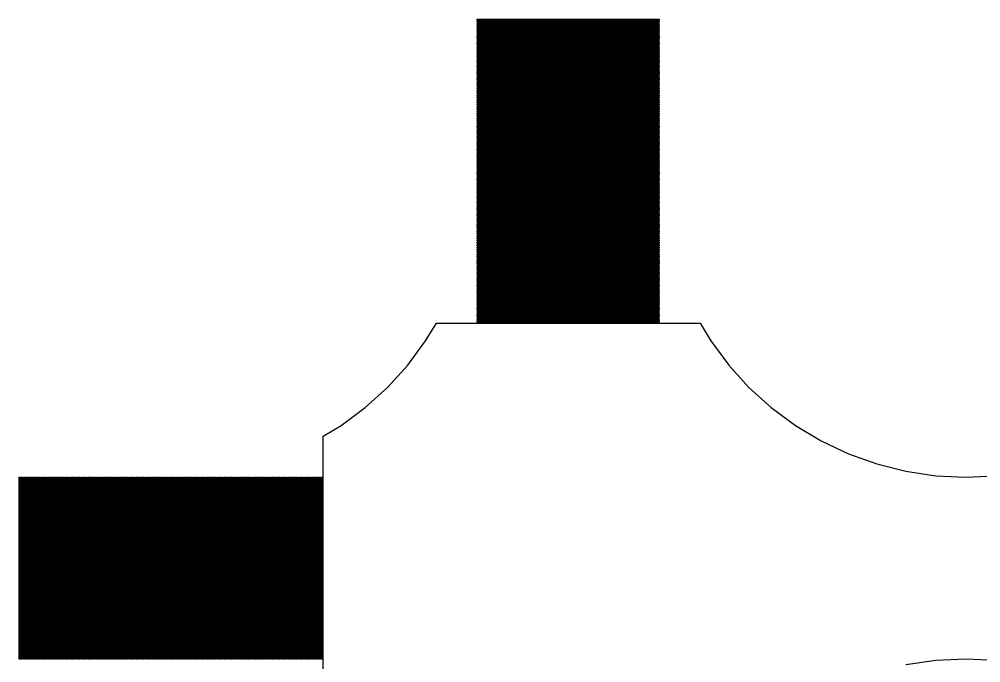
# Model space of a CAD drawing. Extents: x -5 to 92, y -13 to 39.
# Drawn here: x 32.78 to 43.67, y 11.93 to 19.21 of the extents above; entities that cross this region are included whole.
import ezdxf

# ---------------------------------------------------------------- set-up
doc = ezdxf.new("R2010")
doc.units = 0

msp = doc.modelspace()

# ---------------------------------------------------------------- linework, layer by layer
for p, q in [((37.97, 19.205), (37.97, 19.215)), ((37.97, 19.215), (40.03, 19.215)), ((40.03, 19.205), (37.97, 19.205)), ((37.97, 19.185), (37.97, 19.195)), ((37.97, 19.195), (40.03, 19.195)), ((40.03, 19.185), (37.97, 19.185)), ((37.97, 19.165), (37.97, 19.175)), ((37.97, 19.175), (40.03, 19.175)), ((40.03, 19.165), (37.97, 19.165)), ((40.03, 19.215), (40.03, 19.205)), ((40.03, 19.195), (40.03, 19.185)), ((40.03, 19.175), (40.03, 19.165)), ((37.97, 19.145), (37.97, 19.155)), ((37.97, 19.155), (40.03, 19.155)), ((40.03, 19.145), (37.97, 19.145)), ((37.97, 19.125), (37.97, 19.135)), ((37.97, 19.135), (40.03, 19.135)), ((40.03, 19.125), (37.97, 19.125)), ((37.97, 19.105), (37.97, 19.115)), ((37.97, 19.115), (40.03, 19.115)), ((40.03, 19.105), (37.97, 19.105)), ((37.97, 19.085), (37.97, 19.095)), ((37.97, 19.095), (40.03, 19.095)), ((40.03, 19.085), (37.97, 19.085)), ((37.97, 19.065), (37.97, 19.075)), ((37.97, 19.075), (40.03, 19.075)), ((40.03, 19.065), (37.97, 19.065)), ((37.97, 19.045), (37.97, 19.055)), ((37.97, 19.055), (40.03, 19.055)), ((40.03, 19.155), (40.03, 19.145)), ((40.03, 19.135), (40.03, 19.125)), ((40.03, 19.115), (40.03, 19.105)), ((40.03, 19.095), (40.03, 19.085)), ((40.03, 19.075), (40.03, 19.065)), ((40.03, 19.055), (40.03, 19.045)), ((40.03, 19.045), (37.97, 19.045)), ((37.97, 19.025), (37.97, 19.035)), ((37.97, 19.035), (40.03, 19.035)), ((40.03, 19.025), (37.97, 19.025)), ((37.97, 19.005), (37.97, 19.015)), ((37.97, 19.015), (40.03, 19.015)), ((40.03, 19.005), (37.97, 19.005)), ((37.97, 18.985), (37.97, 18.995)), ((37.97, 18.995), (40.03, 18.995)), ((40.03, 18.985), (37.97, 18.985)), ((37.97, 18.965), (37.97, 18.975)), ((37.97, 18.975), (40.03, 18.975)), ((40.03, 18.965), (37.97, 18.965)), ((37.97, 18.945), (37.97, 18.955)), ((37.97, 18.955), (40.03, 18.955)), ((40.03, 18.945), (37.97, 18.945)), ((40.03, 19.035), (40.03, 19.025)), ((40.03, 19.015), (40.03, 19.005)), ((40.03, 18.995), (40.03, 18.985)), ((40.03, 18.975), (40.03, 18.965)), ((40.03, 18.955), (40.03, 18.945)), ((37.97, 18.925), (37.97, 18.935)), ((37.97, 18.935), (40.03, 18.935)), ((40.03, 18.925), (37.97, 18.925)), ((37.97, 18.905), (37.97, 18.915)), ((37.97, 18.915), (40.03, 18.915)), ((40.03, 18.905), (37.97, 18.905)), ((37.97, 18.885), (37.97, 18.895)), ((37.97, 18.895), (40.03, 18.895)), ((40.03, 18.885), (37.97, 18.885)), ((37.97, 18.865), (37.97, 18.875)), ((37.97, 18.875), (40.03, 18.875)), ((40.03, 18.865), (37.97, 18.865)), ((37.97, 18.845), (37.97, 18.855)), ((37.97, 18.855), (40.03, 18.855)), ((40.03, 18.845), (37.97, 18.845)), ((37.97, 18.825), (37.97, 18.835)), ((37.97, 18.835), (40.03, 18.835)), ((40.03, 18.935), (40.03, 18.925)), ((40.03, 18.915), (40.03, 18.905)), ((40.03, 18.895), (40.03, 18.885)), ((40.03, 18.875), (40.03, 18.865)), ((40.03, 18.855), (40.03, 18.845)), ((40.03, 18.835), (40.03, 18.825)), ((40.03, 18.825), (37.97, 18.825)), ((37.97, 18.805), (37.97, 18.815)), ((37.97, 18.815), (40.03, 18.815)), ((40.03, 18.805), (37.97, 18.805)), ((37.97, 18.785), (37.97, 18.795)), ((37.97, 18.795), (40.03, 18.795)), ((40.03, 18.785), (37.97, 18.785)), ((37.97, 18.765), (37.97, 18.775)), ((37.97, 18.775), (40.03, 18.775)), ((40.03, 18.765), (37.97, 18.765)), ((37.97, 18.745), (37.97, 18.755)), ((37.97, 18.755), (40.03, 18.755)), ((40.03, 18.745), (37.97, 18.745)), ((37.97, 18.725), (37.97, 18.735)), ((37.97, 18.735), (40.03, 18.735)), ((40.03, 18.725), (37.97, 18.725)), ((40.03, 18.815), (40.03, 18.805)), ((40.03, 18.795), (40.03, 18.785)), ((40.03, 18.775), (40.03, 18.765)), ((40.03, 18.755), (40.03, 18.745)), ((40.03, 18.735), (40.03, 18.725)), ((37.97, 18.705), (37.97, 18.715)), ((37.97, 18.715), (40.03, 18.715)), ((40.03, 18.705), (37.97, 18.705)), ((37.97, 18.685), (37.97, 18.695)), ((37.97, 18.695), (40.03, 18.695)), ((40.03, 18.685), (37.97, 18.685)), ((37.97, 18.665), (37.97, 18.675)), ((37.97, 18.675), (40.03, 18.675)), ((40.03, 18.665), (37.97, 18.665)), ((37.97, 18.645), (37.97, 18.655)), ((37.97, 18.655), (40.03, 18.655)), ((40.03, 18.645), (37.97, 18.645)), ((37.97, 18.625), (37.97, 18.635)), ((37.97, 18.635), (40.03, 18.635)), ((40.03, 18.625), (37.97, 18.625)), ((37.97, 18.605), (37.97, 18.615)), ((37.97, 18.615), (40.03, 18.615)), ((40.03, 18.715), (40.03, 18.705)), ((40.03, 18.695), (40.03, 18.685)), ((40.03, 18.675), (40.03, 18.665)), ((40.03, 18.655), (40.03, 18.645)), ((40.03, 18.635), (40.03, 18.625)), ((40.03, 18.615), (40.03, 18.605)), ((40.03, 18.605), (37.97, 18.605)), ((37.97, 18.585), (37.97, 18.595)), ((37.97, 18.595), (40.03, 18.595)), ((40.03, 18.585), (37.97, 18.585)), ((37.97, 18.565), (37.97, 18.575)), ((37.97, 18.575), (40.03, 18.575)), ((40.03, 18.565), (37.97, 18.565)), ((37.97, 18.545), (37.97, 18.555)), ((37.97, 18.555), (40.03, 18.555)), ((40.03, 18.545), (37.97, 18.545)), ((37.97, 18.525), (37.97, 18.535)), ((37.97, 18.535), (40.03, 18.535)), ((40.03, 18.525), (37.97, 18.525)), ((37.97, 18.505), (37.97, 18.515)), ((37.97, 18.515), (40.03, 18.515)), ((40.03, 18.505), (37.97, 18.505)), ((40.03, 18.595), (40.03, 18.585)), ((40.03, 18.575), (40.03, 18.565)), ((40.03, 18.555), (40.03, 18.545)), ((40.03, 18.535), (40.03, 18.525)), ((40.03, 18.515), (40.03, 18.505)), ((37.97, 18.485), (37.97, 18.495)), ((37.97, 18.495), (40.03, 18.495)), ((40.03, 18.485), (37.97, 18.485)), ((37.97, 18.465), (37.97, 18.475)), ((37.97, 18.475), (40.03, 18.475)), ((40.03, 18.465), (37.97, 18.465)), ((37.97, 18.445), (37.97, 18.455)), ((37.97, 18.455), (40.03, 18.455)), ((40.03, 18.445), (37.97, 18.445)), ((37.97, 18.425), (37.97, 18.435)), ((37.97, 18.435), (40.03, 18.435)), ((40.03, 18.425), (37.97, 18.425)), ((37.97, 18.405), (37.97, 18.415)), ((37.97, 18.415), (40.03, 18.415)), ((40.03, 18.405), (37.97, 18.405)), ((40.03, 18.495), (40.03, 18.485)), ((40.03, 18.475), (40.03, 18.465)), ((40.03, 18.455), (40.03, 18.445)), ((40.03, 18.435), (40.03, 18.425)), ((40.03, 18.415), (40.03, 18.405)), ((37.97, 18.385), (37.97, 18.395)), ((37.97, 18.395), (40.03, 18.395)), ((40.03, 18.385), (37.97, 18.385)), ((37.97, 18.365), (37.97, 18.375)), ((37.97, 18.375), (40.03, 18.375)), ((40.03, 18.365), (37.97, 18.365)), ((37.97, 18.345), (37.97, 18.355)), ((37.97, 18.355), (40.03, 18.355)), ((40.03, 18.345), (37.97, 18.345)), ((37.97, 18.325), (37.97, 18.335)), ((37.97, 18.335), (40.03, 18.335)), ((40.03, 18.325), (37.97, 18.325)), ((37.97, 18.305), (37.97, 18.315)), ((37.97, 18.315), (40.03, 18.315)), ((40.03, 18.305), (37.97, 18.305)), ((37.97, 18.285), (37.97, 18.295)), ((37.97, 18.295), (40.03, 18.295)), ((40.03, 18.395), (40.03, 18.385)), ((40.03, 18.375), (40.03, 18.365)), ((40.03, 18.355), (40.03, 18.345)), ((40.03, 18.335), (40.03, 18.325)), ((40.03, 18.315), (40.03, 18.305)), ((40.03, 18.295), (40.03, 18.285)), ((40.03, 18.285), (37.97, 18.285)), ((37.97, 18.265), (37.97, 18.275)), ((37.97, 18.275), (40.03, 18.275)), ((40.03, 18.265), (37.97, 18.265)), ((37.97, 18.245), (37.97, 18.255)), ((37.97, 18.255), (40.03, 18.255)), ((40.03, 18.245), (37.97, 18.245)), ((37.97, 18.225), (37.97, 18.235)), ((37.97, 18.235), (40.03, 18.235)), ((40.03, 18.225), (37.97, 18.225)), ((37.97, 18.205), (37.97, 18.215)), ((37.97, 18.215), (40.03, 18.215)), ((40.03, 18.205), (37.97, 18.205)), ((37.97, 18.185), (37.97, 18.195)), ((37.97, 18.195), (40.03, 18.195)), ((40.03, 18.185), (37.97, 18.185)), ((40.03, 18.275), (40.03, 18.265)), ((40.03, 18.255), (40.03, 18.245)), ((40.03, 18.235), (40.03, 18.225)), ((40.03, 18.215), (40.03, 18.205)), ((40.03, 18.195), (40.03, 18.185)), ((37.97, 18.165), (37.97, 18.175)), ((37.97, 18.175), (40.03, 18.175)), ((40.03, 18.165), (37.97, 18.165)), ((37.97, 18.145), (37.97, 18.155)), ((37.97, 18.155), (40.03, 18.155)), ((40.03, 18.145), (37.97, 18.145)), ((37.97, 18.125), (37.97, 18.135)), ((37.97, 18.135), (40.03, 18.135)), ((40.03, 18.125), (37.97, 18.125)), ((37.97, 18.105), (37.97, 18.115)), ((37.97, 18.115), (40.03, 18.115)), ((40.03, 18.105), (37.97, 18.105)), ((37.97, 18.085), (37.97, 18.095)), ((37.97, 18.095), (40.03, 18.095)), ((40.03, 18.085), (37.97, 18.085)), ((37.97, 18.065), (37.97, 18.075)), ((37.97, 18.075), (40.03, 18.075)), ((40.03, 18.175), (40.03, 18.165)), ((40.03, 18.155), (40.03, 18.145)), ((40.03, 18.135), (40.03, 18.125)), ((40.03, 18.115), (40.03, 18.105)), ((40.03, 18.095), (40.03, 18.085)), ((40.03, 18.075), (40.03, 18.065)), ((40.03, 18.065), (37.97, 18.065)), ((37.97, 18.045), (37.97, 18.055)), ((37.97, 18.055), (40.03, 18.055)), ((40.03, 18.045), (37.97, 18.045)), ((37.97, 18.025), (37.97, 18.035)), ((37.97, 18.035), (40.03, 18.035)), ((40.03, 18.025), (37.97, 18.025)), ((37.97, 18.005), (37.97, 18.015)), ((37.97, 18.015), (40.03, 18.015)), ((40.03, 18.005), (37.97, 18.005)), ((37.97, 17.985), (37.97, 17.995)), ((37.97, 17.995), (40.03, 17.995)), ((40.03, 17.985), (37.97, 17.985)), ((37.97, 17.965), (37.97, 17.975)), ((37.97, 17.975), (40.03, 17.975)), ((40.03, 17.965), (37.97, 17.965)), ((40.03, 18.055), (40.03, 18.045)), ((40.03, 18.035), (40.03, 18.025)), ((40.03, 18.015), (40.03, 18.005)), ((40.03, 17.995), (40.03, 17.985)), ((40.03, 17.975), (40.03, 17.965)), ((37.97, 17.945), (37.97, 17.955)), ((37.97, 17.955), (40.03, 17.955)), ((40.03, 17.945), (37.97, 17.945)), ((37.97, 17.925), (37.97, 17.935)), ((37.97, 17.935), (40.03, 17.935)), ((40.03, 17.925), (37.97, 17.925)), ((37.97, 17.905), (37.97, 17.915)), ((37.97, 17.915), (40.03, 17.915)), ((40.03, 17.905), (37.97, 17.905)), ((37.97, 17.885), (37.97, 17.895)), ((37.97, 17.895), (40.03, 17.895)), ((40.03, 17.885), (37.97, 17.885)), ((37.97, 17.865), (37.97, 17.875)), ((37.97, 17.875), (40.03, 17.875)), ((40.03, 17.865), (37.97, 17.865)), ((37.97, 17.845), (37.97, 17.855)), ((37.97, 17.855), (40.03, 17.855)), ((40.03, 17.955), (40.03, 17.945)), ((40.03, 17.935), (40.03, 17.925)), ((40.03, 17.915), (40.03, 17.905)), ((40.03, 17.895), (40.03, 17.885)), ((40.03, 17.875), (40.03, 17.865)), ((40.03, 17.855), (40.03, 17.845)), ((40.03, 17.845), (37.97, 17.845)), ((37.97, 17.825), (37.97, 17.835)), ((37.97, 17.835), (40.03, 17.835)), ((40.03, 17.825), (37.97, 17.825)), ((37.97, 17.805), (37.97, 17.815)), ((37.97, 17.815), (40.03, 17.815)), ((40.03, 17.805), (37.97, 17.805)), ((37.97, 17.785), (37.97, 17.795)), ((37.97, 17.795), (40.03, 17.795)), ((40.03, 17.785), (37.97, 17.785)), ((37.97, 17.765), (37.97, 17.775)), ((37.97, 17.775), (40.03, 17.775)), ((40.03, 17.765), (37.97, 17.765)), ((37.97, 17.745), (37.97, 17.755)), ((37.97, 17.755), (40.03, 17.755)), ((40.03, 17.745), (37.97, 17.745)), ((40.03, 17.835), (40.03, 17.825)), ((40.03, 17.815), (40.03, 17.805)), ((40.03, 17.795), (40.03, 17.785)), ((40.03, 17.775), (40.03, 17.765)), ((40.03, 17.755), (40.03, 17.745)), ((37.97, 17.725), (37.97, 17.735)), ((37.97, 17.735), (40.03, 17.735)), ((40.03, 17.725), (37.97, 17.725)), ((37.97, 17.705), (37.97, 17.715)), ((37.97, 17.715), (40.03, 17.715)), ((40.03, 17.705), (37.97, 17.705)), ((37.97, 17.685), (37.97, 17.695)), ((37.97, 17.695), (40.03, 17.695)), ((40.03, 17.685), (37.97, 17.685)), ((37.97, 17.665), (37.97, 17.675)), ((37.97, 17.675), (40.03, 17.675)), ((40.03, 17.665), (37.97, 17.665)), ((37.97, 17.645), (37.97, 17.655)), ((37.97, 17.655), (40.03, 17.655)), ((40.03, 17.645), (37.97, 17.645)), ((37.97, 17.625), (37.97, 17.635)), ((37.97, 17.635), (40.03, 17.635)), ((40.03, 17.735), (40.03, 17.725)), ((40.03, 17.715), (40.03, 17.705)), ((40.03, 17.695), (40.03, 17.685)), ((40.03, 17.675), (40.03, 17.665)), ((40.03, 17.655), (40.03, 17.645)), ((40.03, 17.635), (40.03, 17.625)), ((40.03, 17.625), (37.97, 17.625)), ((37.97, 17.605), (37.97, 17.615)), ((37.97, 17.615), (40.03, 17.615)), ((40.03, 17.605), (37.97, 17.605)), ((37.97, 17.585), (37.97, 17.595)), ((37.97, 17.595), (40.03, 17.595)), ((40.03, 17.585), (37.97, 17.585)), ((37.97, 17.565), (37.97, 17.575)), ((37.97, 17.575), (40.03, 17.575)), ((40.03, 17.565), (37.97, 17.565)), ((37.97, 17.545), (37.97, 17.555)), ((37.97, 17.555), (40.03, 17.555)), ((40.03, 17.545), (37.97, 17.545)), ((37.97, 17.525), (37.97, 17.535)), ((37.97, 17.535), (40.03, 17.535)), ((40.03, 17.525), (37.97, 17.525)), ((40.03, 17.615), (40.03, 17.605)), ((40.03, 17.595), (40.03, 17.585)), ((40.03, 17.575), (40.03, 17.565)), ((40.03, 17.555), (40.03, 17.545)), ((40.03, 17.535), (40.03, 17.525)), ((37.97, 17.505), (37.97, 17.515)), ((37.97, 17.515), (40.03, 17.515)), ((40.03, 17.505), (37.97, 17.505)), ((37.97, 17.485), (37.97, 17.495)), ((37.97, 17.495), (40.03, 17.495)), ((40.03, 17.485), (37.97, 17.485)), ((37.97, 17.465), (37.97, 17.475)), ((37.97, 17.475), (40.03, 17.475)), ((40.03, 17.465), (37.97, 17.465)), ((37.97, 17.445), (37.97, 17.455)), ((37.97, 17.455), (40.03, 17.455)), ((40.03, 17.445), (37.97, 17.445)), ((37.97, 17.425), (37.97, 17.435)), ((37.97, 17.435), (40.03, 17.435)), ((40.03, 17.425), (37.97, 17.425)), ((40.03, 17.515), (40.03, 17.505)), ((40.03, 17.495), (40.03, 17.485)), ((40.03, 17.475), (40.03, 17.465)), ((40.03, 17.455), (40.03, 17.445)), ((40.03, 17.435), (40.03, 17.425)), ((37.97, 17.405), (37.97, 17.415)), ((37.97, 17.415), (40.03, 17.415)), ((40.03, 17.405), (37.97, 17.405)), ((37.97, 17.385), (37.97, 17.395)), ((37.97, 17.395), (40.03, 17.395)), ((40.03, 17.385), (37.97, 17.385)), ((37.97, 17.365), (37.97, 17.375)), ((37.97, 17.375), (40.03, 17.375)), ((40.03, 17.365), (37.97, 17.365)), ((37.97, 17.345), (37.97, 17.355)), ((37.97, 17.355), (40.03, 17.355)), ((40.03, 17.345), (37.97, 17.345)), ((37.97, 17.325), (37.97, 17.335)), ((37.97, 17.335), (40.03, 17.335)), ((40.03, 17.325), (37.97, 17.325)), ((37.97, 17.305), (37.97, 17.315)), ((37.97, 17.315), (40.03, 17.315)), ((40.03, 17.415), (40.03, 17.405)), ((40.03, 17.395), (40.03, 17.385)), ((40.03, 17.375), (40.03, 17.365)), ((40.03, 17.355), (40.03, 17.345)), ((40.03, 17.335), (40.03, 17.325)), ((40.03, 17.315), (40.03, 17.305)), ((40.03, 17.305), (37.97, 17.305)), ((37.97, 17.285), (37.97, 17.295)), ((37.97, 17.295), (40.03, 17.295)), ((40.03, 17.285), (37.97, 17.285)), ((37.97, 17.265), (37.97, 17.275)), ((37.97, 17.275), (40.03, 17.275)), ((40.03, 17.265), (37.97, 17.265)), ((37.97, 17.245), (37.97, 17.255)), ((37.97, 17.255), (40.03, 17.255)), ((40.03, 17.245), (37.97, 17.245)), ((37.97, 17.225), (37.97, 17.235)), ((37.97, 17.235), (40.03, 17.235)), ((40.03, 17.225), (37.97, 17.225)), ((37.97, 17.205), (37.97, 17.215)), ((37.97, 17.215), (40.03, 17.215)), ((40.03, 17.205), (37.97, 17.205)), ((40.03, 17.295), (40.03, 17.285)), ((40.03, 17.275), (40.03, 17.265)), ((40.03, 17.255), (40.03, 17.245)), ((40.03, 17.235), (40.03, 17.225)), ((40.03, 17.215), (40.03, 17.205)), ((37.97, 17.185), (37.97, 17.195)), ((37.97, 17.195), (40.03, 17.195)), ((40.03, 17.185), (37.97, 17.185)), ((37.97, 17.165), (37.97, 17.175)), ((37.97, 17.175), (40.03, 17.175)), ((40.03, 17.165), (37.97, 17.165)), ((37.97, 17.145), (37.97, 17.155)), ((37.97, 17.155), (40.03, 17.155)), ((40.03, 17.145), (37.97, 17.145)), ((37.97, 17.125), (37.97, 17.135)), ((37.97, 17.135), (40.03, 17.135)), ((40.03, 17.125), (37.97, 17.125)), ((37.97, 17.105), (37.97, 17.115)), ((37.97, 17.115), (40.03, 17.115)), ((40.03, 17.105), (37.97, 17.105)), ((37.97, 17.085), (37.97, 17.095)), ((37.97, 17.095), (40.03, 17.095)), ((40.03, 17.195), (40.03, 17.185)), ((40.03, 17.175), (40.03, 17.165)), ((40.03, 17.155), (40.03, 17.145)), ((40.03, 17.135), (40.03, 17.125)), ((40.03, 17.115), (40.03, 17.105)), ((40.03, 17.095), (40.03, 17.085)), ((40.03, 17.085), (37.97, 17.085)), ((37.97, 17.065), (37.97, 17.075)), ((37.97, 17.075), (40.03, 17.075)), ((40.03, 17.065), (37.97, 17.065)), ((37.97, 17.045), (37.97, 17.055)), ((37.97, 17.055), (40.03, 17.055)), ((40.03, 17.045), (37.97, 17.045)), ((37.97, 17.025), (37.97, 17.035)), ((37.97, 17.035), (40.03, 17.035)), ((40.03, 17.025), (37.97, 17.025)), ((37.97, 17.005), (37.97, 17.015)), ((37.97, 17.015), (40.03, 17.015)), ((40.03, 17.005), (37.97, 17.005)), ((37.97, 16.985), (37.97, 16.995)), ((37.97, 16.995), (40.03, 16.995)), ((40.03, 16.985), (37.97, 16.985)), ((40.03, 17.075), (40.03, 17.065)), ((40.03, 17.055), (40.03, 17.045)), ((40.03, 17.035), (40.03, 17.025)), ((40.03, 17.015), (40.03, 17.005)), ((40.03, 16.995), (40.03, 16.985)), ((37.97, 16.965), (37.97, 16.975)), ((37.97, 16.975), (40.03, 16.975)), ((40.03, 16.965), (37.97, 16.965)), ((37.97, 16.945), (37.97, 16.955)), ((37.97, 16.955), (40.03, 16.955)), ((40.03, 16.945), (37.97, 16.945)), ((37.97, 16.925), (37.97, 16.935)), ((37.97, 16.935), (40.03, 16.935)), ((40.03, 16.925), (37.97, 16.925)), ((37.97, 16.905), (37.97, 16.915)), ((37.97, 16.915), (40.03, 16.915)), ((40.03, 16.905), (37.97, 16.905)), ((37.97, 16.885), (37.97, 16.895)), ((37.97, 16.895), (40.03, 16.895)), ((40.03, 16.885), (37.97, 16.885)), ((37.97, 16.865), (37.97, 16.875)), ((37.97, 16.875), (40.03, 16.875)), ((40.03, 16.975), (40.03, 16.965)), ((40.03, 16.955), (40.03, 16.945)), ((40.03, 16.935), (40.03, 16.925)), ((40.03, 16.915), (40.03, 16.905)), ((40.03, 16.895), (40.03, 16.885)), ((40.03, 16.875), (40.03, 16.865)), ((40.03, 16.865), (37.97, 16.865)), ((37.97, 16.845), (37.97, 16.855)), ((37.97, 16.855), (40.03, 16.855)), ((40.03, 16.845), (37.97, 16.845)), ((37.97, 16.825), (37.97, 16.835)), ((37.97, 16.835), (40.03, 16.835)), ((40.03, 16.825), (37.97, 16.825)), ((37.97, 16.805), (37.97, 16.815)), ((37.97, 16.815), (40.03, 16.815)), ((40.03, 16.805), (37.97, 16.805)), ((37.97, 16.785), (37.97, 16.795)), ((37.97, 16.795), (40.03, 16.795)), ((40.03, 16.785), (37.97, 16.785)), ((37.97, 16.765), (37.97, 16.775)), ((37.97, 16.775), (40.03, 16.775)), ((40.03, 16.765), (37.97, 16.765)), ((40.03, 16.855), (40.03, 16.845)), ((40.03, 16.835), (40.03, 16.825)), ((40.03, 16.815), (40.03, 16.805)), ((40.03, 16.795), (40.03, 16.785)), ((40.03, 16.775), (40.03, 16.765)), ((37.97, 16.745), (37.97, 16.755)), ((37.97, 16.755), (40.03, 16.755)), ((40.03, 16.745), (37.97, 16.745)), ((37.97, 16.725), (37.97, 16.735)), ((37.97, 16.735), (40.03, 16.735)), ((40.03, 16.725), (37.97, 16.725)), ((37.97, 16.705), (37.97, 16.715)), ((37.97, 16.715), (40.03, 16.715)), ((40.03, 16.705), (37.97, 16.705)), ((37.97, 16.685), (37.97, 16.695)), ((37.97, 16.695), (40.03, 16.695)), ((40.03, 16.685), (37.97, 16.685)), ((37.97, 16.665), (37.97, 16.675)), ((37.97, 16.675), (40.03, 16.675)), ((40.03, 16.665), (37.97, 16.665)), ((37.97, 16.645), (37.97, 16.655)), ((37.97, 16.655), (40.03, 16.655)), ((40.03, 16.755), (40.03, 16.745)), ((40.03, 16.735), (40.03, 16.725)), ((40.03, 16.715), (40.03, 16.705)), ((40.03, 16.695), (40.03, 16.685)), ((40.03, 16.675), (40.03, 16.665)), ((40.03, 16.655), (40.03, 16.645)), ((40.03, 16.645), (37.97, 16.645)), ((37.97, 16.625), (37.97, 16.635)), ((37.97, 16.635), (40.03, 16.635)), ((40.03, 16.625), (37.97, 16.625)), ((37.97, 16.605), (37.97, 16.615)), ((37.97, 16.615), (40.03, 16.615)), ((40.03, 16.605), (37.97, 16.605)), ((37.97, 16.585), (37.97, 16.595)), ((37.97, 16.595), (40.03, 16.595)), ((40.03, 16.585), (37.97, 16.585)), ((37.97, 16.565), (37.97, 16.575)), ((37.97, 16.575), (40.03, 16.575)), ((40.03, 16.565), (37.97, 16.565)), ((37.97, 16.545), (37.97, 16.555)), ((37.97, 16.555), (40.03, 16.555)), ((40.03, 16.635), (40.03, 16.625)), ((40.03, 16.615), (40.03, 16.605)), ((40.03, 16.595), (40.03, 16.585)), ((40.03, 16.575), (40.03, 16.565)), ((40.03, 16.555), (40.03, 16.545)), ((40.03, 16.545), (37.97, 16.545)), ((37.97, 16.525), (37.97, 16.535)), ((37.97, 16.535), (40.03, 16.535)), ((40.03, 16.525), (37.97, 16.525)), ((37.97, 16.505), (37.97, 16.515)), ((37.97, 16.515), (40.03, 16.515)), ((40.03, 16.505), (37.97, 16.505)), ((37.97, 16.485), (37.97, 16.495)), ((37.97, 16.495), (40.03, 16.495)), ((40.03, 16.485), (37.97, 16.485)), ((37.97, 16.465), (37.97, 16.475)), ((37.97, 16.475), (40.03, 16.475)), ((40.03, 16.465), (37.97, 16.465)), ((37.97, 16.445), (37.97, 16.455)), ((37.97, 16.455), (40.03, 16.455)), ((40.03, 16.445), (37.97, 16.445)), ((40.03, 16.535), (40.03, 16.525)), ((40.03, 16.515), (40.03, 16.505)), ((40.03, 16.495), (40.03, 16.485)), ((40.03, 16.475), (40.03, 16.465)), ((40.03, 16.455), (40.03, 16.445)), ((37.97, 16.425), (37.97, 16.435)), ((37.97, 16.435), (40.03, 16.435)), ((40.03, 16.425), (37.97, 16.425)), ((37.97, 16.405), (37.97, 16.415)), ((37.97, 16.415), (40.03, 16.415)), ((40.03, 16.405), (37.97, 16.405)), ((37.97, 16.385), (37.97, 16.395)), ((37.97, 16.395), (40.03, 16.395)), ((40.03, 16.385), (37.97, 16.385)), ((37.97, 16.365), (37.97, 16.375)), ((37.97, 16.375), (40.03, 16.375)), ((40.03, 16.365), (37.97, 16.365)), ((37.97, 16.345), (37.97, 16.355)), ((37.97, 16.355), (40.03, 16.355)), ((40.03, 16.345), (37.97, 16.345)), ((37.97, 16.325), (37.97, 16.335)), ((37.97, 16.335), (40.03, 16.335)), ((40.03, 16.435), (40.03, 16.425)), ((40.03, 16.415), (40.03, 16.405)), ((40.03, 16.395), (40.03, 16.385)), ((40.03, 16.375), (40.03, 16.365)), ((40.03, 16.355), (40.03, 16.345)), ((40.03, 16.335), (40.03, 16.325)), ((40.03, 16.325), (37.97, 16.325)), ((37.97, 16.305), (37.97, 16.315)), ((37.97, 16.315), (40.03, 16.315)), ((40.03, 16.305), (37.97, 16.305)), ((37.97, 16.285), (37.97, 16.295)), ((37.97, 16.295), (40.03, 16.295)), ((40.03, 16.285), (37.97, 16.285)), ((37.97, 16.265), (37.97, 16.275)), ((37.97, 16.275), (40.03, 16.275)), ((40.03, 16.265), (37.97, 16.265)), ((37.97, 16.245), (37.97, 16.255)), ((37.97, 16.255), (40.03, 16.255)), ((40.03, 16.245), (37.97, 16.245)), ((37.97, 16.225), (37.97, 16.235)), ((37.97, 16.235), (40.03, 16.235)), ((40.03, 16.225), (37.97, 16.225)), ((40.03, 16.315), (40.03, 16.305)), ((40.03, 16.295), (40.03, 16.285)), ((40.03, 16.275), (40.03, 16.265)), ((40.03, 16.255), (40.03, 16.245)), ((40.03, 16.235), (40.03, 16.225)), ((37.97, 16.205), (37.97, 16.215)), ((37.97, 16.215), (40.03, 16.215)), ((40.03, 16.205), (37.97, 16.205)), ((37.97, 16.185), (37.97, 16.195)), ((37.97, 16.195), (40.03, 16.195)), ((40.03, 16.185), (37.97, 16.185)), ((37.97, 16.165), (37.97, 16.175)), ((37.97, 16.175), (40.03, 16.175)), ((40.03, 16.165), (37.97, 16.165)), ((37.97, 16.145), (37.97, 16.155)), ((37.97, 16.155), (40.03, 16.155)), ((40.03, 16.145), (37.97, 16.145)), ((37.97, 16.125), (37.97, 16.135)), ((37.97, 16.135), (40.03, 16.135)), ((40.03, 16.125), (37.97, 16.125)), ((37.97, 16.105), (37.97, 16.115)), ((37.97, 16.115), (40.03, 16.115)), ((40.03, 16.215), (40.03, 16.205)), ((40.03, 16.195), (40.03, 16.185)), ((40.03, 16.175), (40.03, 16.165)), ((40.03, 16.155), (40.03, 16.145)), ((40.03, 16.135), (40.03, 16.125)), ((40.03, 16.115), (40.03, 16.105)), ((40.03, 16.105), (37.97, 16.105)), ((37.97, 16.085), (37.97, 16.095)), ((37.97, 16.095), (40.03, 16.095)), ((40.03, 16.085), (37.97, 16.085)), ((37.97, 16.065), (37.97, 16.075)), ((37.97, 16.075), (40.03, 16.075)), ((40.03, 16.065), (37.97, 16.065)), ((37.97, 16.045), (37.97, 16.055)), ((37.97, 16.055), (40.03, 16.055)), ((40.03, 16.045), (37.97, 16.045)), ((37.97, 16.025), (37.97, 16.035)), ((37.97, 16.035), (40.03, 16.035)), ((40.03, 16.025), (37.97, 16.025)), ((37.97, 16.005), (37.97, 16.015)), ((37.97, 16.015), (40.03, 16.015)), ((40.03, 16.005), (37.97, 16.005)), ((40.03, 16.095), (40.03, 16.085)), ((40.03, 16.075), (40.03, 16.065)), ((40.03, 16.055), (40.03, 16.045)), ((40.03, 16.035), (40.03, 16.025)), ((40.03, 16.015), (40.03, 16.005)), ((37.97, 15.985), (37.97, 15.995)), ((37.97, 15.995), (40.03, 15.995)), ((40.03, 15.985), (37.97, 15.985)), ((37.97, 15.965), (37.97, 15.975)), ((37.97, 15.975), (40.03, 15.975)), ((40.03, 15.965), (37.97, 15.965)), ((37.97, 15.945), (37.97, 15.955)), ((37.97, 15.955), (40.03, 15.955)), ((40.03, 15.945), (37.97, 15.945)), ((37.97, 15.925), (37.97, 15.935)), ((37.97, 15.935), (40.03, 15.935)), ((40.03, 15.925), (37.97, 15.925)), ((37.97, 15.905), (37.97, 15.915)), ((37.97, 15.915), (40.03, 15.915)), ((40.03, 15.905), (37.97, 15.905)), ((37.97, 15.885), (37.97, 15.895)), ((37.97, 15.895), (40.03, 15.895)), ((40.03, 15.995), (40.03, 15.985)), ((40.03, 15.975), (40.03, 15.965)), ((40.03, 15.955), (40.03, 15.945)), ((40.03, 15.935), (40.03, 15.925)), ((40.03, 15.915), (40.03, 15.905)), ((40.03, 15.895), (40.03, 15.885)), ((40.03, 15.885), (37.97, 15.885)), ((37.97, 15.865), (37.97, 15.875)), ((37.97, 15.875), (40.03, 15.875)), ((40.03, 15.865), (37.97, 15.865)), ((37.97, 15.845), (37.97, 15.855)), ((37.97, 15.855), (40.03, 15.855)), ((40.03, 15.845), (37.97, 15.845)), ((37.97, 15.825), (37.97, 15.835)), ((37.97, 15.835), (40.03, 15.835)), ((40.03, 15.825), (37.97, 15.825)), ((37.97, 15.805), (37.97, 15.815)), ((37.97, 15.815), (40.03, 15.815)), ((40.03, 15.805), (37.97, 15.805)), ((37.97, 15.785), (37.97, 15.795)), ((37.97, 15.795), (40.03, 15.795)), ((40.03, 15.785), (37.97, 15.785)), ((40.03, 15.875), (40.03, 15.865)), ((40.03, 15.855), (40.03, 15.845)), ((40.03, 15.835), (40.03, 15.825)), ((40.03, 15.815), (40.03, 15.805)), ((40.03, 15.795), (40.03, 15.785)), ((37.3852, 15.5722), (37.5068, 15.775)), ((37.5068, 15.775), (40.4932, 15.775)), ((40.4932, 15.775), (40.6148, 15.5722)), ((37.1824, 15.2987), (37.3852, 15.5722)), ((40.6148, 15.5722), (40.8176, 15.2987)), ((36.9537, 15.0463), (37.1824, 15.2987)), ((40.8176, 15.2987), (41.0463, 15.0463)), ((36.7014, 14.8177), (36.9537, 15.0463)), ((41.0463, 15.0463), (41.2986, 14.8177)), ((36.4278, 14.6148), (36.7014, 14.8177)), ((41.2986, 14.8177), (41.5722, 14.6148)), ((36.225, 14.4932), (36.4278, 14.6148)), ((41.5722, 14.6148), (41.8642, 14.4397)), ((36.225, 11.5068), (36.225, 14.4932)), ((41.8642, 14.4397), (42.1721, 14.2941)), ((42.1721, 14.2941), (42.4927, 14.1794)), ((42.4927, 14.1794), (42.823, 14.0967)), ((42.823, 14.0967), (43.1599, 14.0467)), ((43.1599, 14.0467), (43.5, 14.03)), ((43.5, 14.03), (43.8401, 14.0467)), ((32.785, 11.97), (32.785, 14.03)), ((32.785, 14.03), (32.795, 14.03)), ((32.795, 14.03), (32.795, 11.97)), ((32.805, 11.97), (32.805, 14.03)), ((32.805, 14.03), (32.815, 14.03)), ((32.815, 14.03), (32.815, 11.97)), ((32.825, 11.97), (32.825, 14.03)), ((32.825, 14.03), (32.835, 14.03)), ((32.835, 14.03), (32.835, 11.97)), ((32.845, 11.97), (32.845, 14.03)), ((32.845, 14.03), (32.855, 14.03)), ((32.855, 14.03), (32.855, 11.97)), ((32.865, 11.97), (32.865, 14.03)), ((32.865, 14.03), (32.875, 14.03)), ((32.875, 14.03), (32.875, 11.97)), ((32.885, 11.97), (32.885, 14.03)), ((32.885, 14.03), (32.895, 14.03)), ((32.895, 14.03), (32.895, 11.97)), ((32.905, 11.97), (32.905, 14.03)), ((32.905, 14.03), (32.915, 14.03)), ((32.915, 14.03), (32.915, 11.97)), ((32.925, 11.97), (32.925, 14.03)), ((32.925, 14.03), (32.935, 14.03)), ((32.935, 14.03), (32.935, 11.97)), ((32.945, 11.97), (32.945, 14.03)), ((32.945, 14.03), (32.955, 14.03)), ((32.955, 14.03), (32.955, 11.97)), ((32.965, 11.97), (32.965, 14.03)), ((32.965, 14.03), (32.975, 14.03)), ((32.975, 14.03), (32.975, 11.97)), ((32.985, 11.97), (32.985, 14.03)), ((32.985, 14.03), (32.995, 14.03)), ((32.995, 14.03), (32.995, 11.97)), ((33.005, 11.97), (33.005, 14.03)), ((33.005, 14.03), (33.015, 14.03)), ((33.015, 14.03), (33.015, 11.97)), ((33.025, 11.97), (33.025, 14.03)), ((33.025, 14.03), (33.035, 14.03)), ((33.035, 14.03), (33.035, 11.97)), ((33.045, 11.97), (33.045, 14.03)), ((33.045, 14.03), (33.055, 14.03)), ((33.055, 14.03), (33.055, 11.97)), ((33.065, 11.97), (33.065, 14.03)), ((33.065, 14.03), (33.075, 14.03)), ((33.075, 14.03), (33.075, 11.97)), ((33.085, 11.97), (33.085, 14.03)), ((33.085, 14.03), (33.095, 14.03)), ((33.095, 14.03), (33.095, 11.97)), ((33.105, 11.97), (33.105, 14.03)), ((33.105, 14.03), (33.115, 14.03)), ((33.115, 14.03), (33.115, 11.97)), ((33.125, 11.97), (33.125, 14.03)), ((33.125, 14.03), (33.135, 14.03)), ((33.135, 14.03), (33.135, 11.97)), ((33.145, 11.97), (33.145, 14.03)), ((33.145, 14.03), (33.155, 14.03)), ((33.155, 14.03), (33.155, 11.97)), ((33.165, 11.97), (33.165, 14.03)), ((33.165, 14.03), (33.175, 14.03)), ((33.175, 14.03), (33.175, 11.97)), ((33.185, 11.97), (33.185, 14.03)), ((33.185, 14.03), (33.195, 14.03)), ((33.195, 14.03), (33.195, 11.97)), ((33.205, 11.97), (33.205, 14.03)), ((33.205, 14.03), (33.215, 14.03)), ((33.215, 14.03), (33.215, 11.97)), ((33.225, 11.97), (33.225, 14.03)), ((33.225, 14.03), (33.235, 14.03)), ((33.235, 14.03), (33.235, 11.97)), ((33.245, 11.97), (33.245, 14.03)), ((33.245, 14.03), (33.255, 14.03)), ((33.255, 14.03), (33.255, 11.97)), ((33.265, 11.97), (33.265, 14.03)), ((33.265, 14.03), (33.275, 14.03)), ((33.275, 14.03), (33.275, 11.97)), ((33.285, 11.97), (33.285, 14.03)), ((33.285, 14.03), (33.295, 14.03)), ((33.295, 14.03), (33.295, 11.97)), ((33.305, 11.97), (33.305, 14.03)), ((33.305, 14.03), (33.315, 14.03)), ((33.315, 14.03), (33.315, 11.97)), ((33.325, 11.97), (33.325, 14.03)), ((33.325, 14.03), (33.335, 14.03)), ((33.335, 14.03), (33.335, 11.97)), ((33.345, 11.97), (33.345, 14.03)), ((33.345, 14.03), (33.355, 14.03)), ((33.355, 14.03), (33.355, 11.97)), ((33.365, 11.97), (33.365, 14.03)), ((33.365, 14.03), (33.375, 14.03)), ((33.375, 14.03), (33.375, 11.97)), ((33.385, 11.97), (33.385, 14.03)), ((33.385, 14.03), (33.395, 14.03)), ((33.395, 14.03), (33.395, 11.97)), ((33.405, 11.97), (33.405, 14.03)), ((33.405, 14.03), (33.415, 14.03)), ((33.415, 14.03), (33.415, 11.97)), ((33.425, 11.97), (33.425, 14.03)), ((33.425, 14.03), (33.435, 14.03)), ((33.435, 14.03), (33.435, 11.97)), ((33.445, 11.97), (33.445, 14.03)), ((33.445, 14.03), (33.455, 14.03)), ((33.455, 14.03), (33.455, 11.97)), ((33.465, 11.97), (33.465, 14.03)), ((33.465, 14.03), (33.475, 14.03)), ((33.475, 14.03), (33.475, 11.97)), ((33.485, 11.97), (33.485, 14.03)), ((33.485, 14.03), (33.495, 14.03)), ((33.495, 14.03), (33.495, 11.97)), ((33.505, 11.97), (33.505, 14.03)), ((33.505, 14.03), (33.515, 14.03)), ((33.515, 14.03), (33.515, 11.97)), ((33.525, 11.97), (33.525, 14.03)), ((33.525, 14.03), (33.535, 14.03)), ((33.535, 14.03), (33.535, 11.97)), ((33.545, 11.97), (33.545, 14.03)), ((33.545, 14.03), (33.555, 14.03)), ((33.555, 14.03), (33.555, 11.97)), ((33.565, 11.97), (33.565, 14.03)), ((33.565, 14.03), (33.575, 14.03)), ((33.575, 14.03), (33.575, 11.97)), ((33.585, 11.97), (33.585, 14.03)), ((33.585, 14.03), (33.595, 14.03)), ((33.595, 14.03), (33.595, 11.97)), ((33.605, 11.97), (33.605, 14.03)), ((33.605, 14.03), (33.615, 14.03)), ((33.615, 14.03), (33.615, 11.97)), ((33.625, 11.97), (33.625, 14.03)), ((33.625, 14.03), (33.635, 14.03)), ((33.635, 14.03), (33.635, 11.97)), ((33.645, 11.97), (33.645, 14.03)), ((33.645, 14.03), (33.655, 14.03)), ((33.655, 14.03), (33.655, 11.97)), ((33.665, 11.97), (33.665, 14.03)), ((33.665, 14.03), (33.675, 14.03)), ((33.675, 14.03), (33.675, 11.97)), ((33.685, 11.97), (33.685, 14.03)), ((33.685, 14.03), (33.695, 14.03)), ((33.695, 14.03), (33.695, 11.97)), ((33.705, 11.97), (33.705, 14.03)), ((33.705, 14.03), (33.715, 14.03)), ((33.715, 14.03), (33.715, 11.97)), ((33.725, 11.97), (33.725, 14.03)), ((33.725, 14.03), (33.735, 14.03)), ((33.735, 14.03), (33.735, 11.97)), ((33.745, 11.97), (33.745, 14.03)), ((33.745, 14.03), (33.755, 14.03)), ((33.755, 14.03), (33.755, 11.97)), ((33.765, 11.97), (33.765, 14.03)), ((33.765, 14.03), (33.775, 14.03)), ((33.775, 14.03), (33.775, 11.97)), ((33.785, 11.97), (33.785, 14.03)), ((33.785, 14.03), (33.795, 14.03)), ((33.795, 14.03), (33.795, 11.97)), ((33.805, 11.97), (33.805, 14.03)), ((33.805, 14.03), (33.815, 14.03)), ((33.815, 14.03), (33.815, 11.97)), ((33.825, 11.97), (33.825, 14.03)), ((33.825, 14.03), (33.835, 14.03)), ((33.835, 14.03), (33.835, 11.97)), ((33.845, 11.97), (33.845, 14.03)), ((33.845, 14.03), (33.855, 14.03)), ((33.855, 14.03), (33.855, 11.97)), ((33.865, 11.97), (33.865, 14.03)), ((33.865, 14.03), (33.875, 14.03)), ((33.875, 14.03), (33.875, 11.97)), ((33.885, 11.97), (33.885, 14.03)), ((33.885, 14.03), (33.895, 14.03)), ((33.895, 14.03), (33.895, 11.97)), ((33.905, 11.97), (33.905, 14.03)), ((33.905, 14.03), (33.915, 14.03)), ((33.915, 14.03), (33.915, 11.97)), ((33.925, 11.97), (33.925, 14.03)), ((33.925, 14.03), (33.935, 14.03)), ((33.935, 14.03), (33.935, 11.97)), ((33.945, 11.97), (33.945, 14.03)), ((33.945, 14.03), (33.955, 14.03)), ((33.955, 14.03), (33.955, 11.97)), ((33.965, 11.97), (33.965, 14.03)), ((33.965, 14.03), (33.975, 14.03)), ((33.975, 14.03), (33.975, 11.97)), ((33.985, 11.97), (33.985, 14.03)), ((33.985, 14.03), (33.995, 14.03)), ((33.995, 14.03), (33.995, 11.97)), ((34.005, 11.97), (34.005, 14.03)), ((34.005, 14.03), (34.015, 14.03)), ((34.015, 14.03), (34.015, 11.97)), ((34.025, 11.97), (34.025, 14.03)), ((34.025, 14.03), (34.035, 14.03)), ((34.035, 14.03), (34.035, 11.97)), ((34.045, 11.97), (34.045, 14.03)), ((34.045, 14.03), (34.055, 14.03)), ((34.055, 14.03), (34.055, 11.97)), ((34.065, 11.97), (34.065, 14.03)), ((34.065, 14.03), (34.075, 14.03)), ((34.075, 14.03), (34.075, 11.97)), ((34.085, 11.97), (34.085, 14.03)), ((34.085, 14.03), (34.095, 14.03)), ((34.095, 14.03), (34.095, 11.97)), ((34.105, 11.97), (34.105, 14.03)), ((34.105, 14.03), (34.115, 14.03)), ((34.115, 14.03), (34.115, 11.97)), ((34.125, 11.97), (34.125, 14.03)), ((34.125, 14.03), (34.135, 14.03)), ((34.135, 14.03), (34.135, 11.97)), ((34.145, 11.97), (34.145, 14.03)), ((34.145, 14.03), (34.155, 14.03)), ((34.155, 14.03), (34.155, 11.97)), ((34.165, 11.97), (34.165, 14.03)), ((34.165, 14.03), (34.175, 14.03)), ((34.175, 14.03), (34.175, 11.97)), ((34.185, 11.97), (34.185, 14.03)), ((34.185, 14.03), (34.195, 14.03)), ((34.195, 14.03), (34.195, 11.97)), ((34.205, 11.97), (34.205, 14.03)), ((34.205, 14.03), (34.215, 14.03)), ((34.215, 14.03), (34.215, 11.97)), ((34.225, 11.97), (34.225, 14.03)), ((34.225, 14.03), (34.235, 14.03)), ((34.235, 14.03), (34.235, 11.97)), ((34.245, 11.97), (34.245, 14.03)), ((34.245, 14.03), (34.255, 14.03)), ((34.255, 14.03), (34.255, 11.97)), ((34.265, 11.97), (34.265, 14.03)), ((34.265, 14.03), (34.275, 14.03)), ((34.275, 14.03), (34.275, 11.97)), ((34.285, 11.97), (34.285, 14.03)), ((34.285, 14.03), (34.295, 14.03)), ((34.295, 14.03), (34.295, 11.97)), ((34.305, 11.97), (34.305, 14.03)), ((34.305, 14.03), (34.315, 14.03)), ((34.315, 14.03), (34.315, 11.97)), ((34.325, 11.97), (34.325, 14.03)), ((34.325, 14.03), (34.335, 14.03)), ((34.335, 14.03), (34.335, 11.97)), ((34.345, 11.97), (34.345, 14.03)), ((34.345, 14.03), (34.355, 14.03)), ((34.355, 14.03), (34.355, 11.97)), ((34.365, 11.97), (34.365, 14.03)), ((34.365, 14.03), (34.375, 14.03)), ((34.375, 14.03), (34.375, 11.97)), ((34.385, 11.97), (34.385, 14.03)), ((34.385, 14.03), (34.395, 14.03)), ((34.395, 14.03), (34.395, 11.97)), ((34.405, 11.97), (34.405, 14.03)), ((34.405, 14.03), (34.415, 14.03)), ((34.415, 14.03), (34.415, 11.97)), ((34.425, 11.97), (34.425, 14.03)), ((34.425, 14.03), (34.435, 14.03)), ((34.435, 14.03), (34.435, 11.97)), ((34.445, 11.97), (34.445, 14.03)), ((34.445, 14.03), (34.455, 14.03)), ((34.455, 14.03), (34.455, 11.97)), ((34.465, 11.97), (34.465, 14.03)), ((34.465, 14.03), (34.475, 14.03)), ((34.475, 14.03), (34.475, 11.97)), ((34.485, 11.97), (34.485, 14.03)), ((34.485, 14.03), (34.495, 14.03)), ((34.495, 14.03), (34.495, 11.97)), ((34.505, 11.97), (34.505, 14.03)), ((34.505, 14.03), (34.515, 14.03)), ((34.515, 14.03), (34.515, 11.97)), ((34.525, 11.97), (34.525, 14.03)), ((34.525, 14.03), (34.535, 14.03)), ((34.535, 14.03), (34.535, 11.97)), ((34.545, 11.97), (34.545, 14.03)), ((34.545, 14.03), (34.555, 14.03)), ((34.555, 14.03), (34.555, 11.97)), ((34.565, 11.97), (34.565, 14.03)), ((34.565, 14.03), (34.575, 14.03)), ((34.575, 14.03), (34.575, 11.97)), ((34.585, 11.97), (34.585, 14.03)), ((34.585, 14.03), (34.595, 14.03)), ((34.595, 14.03), (34.595, 11.97)), ((34.605, 11.97), (34.605, 14.03)), ((34.605, 14.03), (34.615, 14.03)), ((34.615, 14.03), (34.615, 11.97)), ((34.625, 11.97), (34.625, 14.03)), ((34.625, 14.03), (34.635, 14.03)), ((34.635, 14.03), (34.635, 11.97)), ((34.645, 11.97), (34.645, 14.03)), ((34.645, 14.03), (34.655, 14.03)), ((34.655, 14.03), (34.655, 11.97)), ((34.665, 11.97), (34.665, 14.03)), ((34.665, 14.03), (34.675, 14.03)), ((34.675, 14.03), (34.675, 11.97)), ((34.685, 11.97), (34.685, 14.03)), ((34.685, 14.03), (34.695, 14.03)), ((34.695, 14.03), (34.695, 11.97)), ((34.705, 11.97), (34.705, 14.03)), ((34.705, 14.03), (34.715, 14.03)), ((34.715, 14.03), (34.715, 11.97)), ((34.725, 11.97), (34.725, 14.03)), ((34.725, 14.03), (34.735, 14.03)), ((34.735, 14.03), (34.735, 11.97)), ((34.745, 11.97), (34.745, 14.03)), ((34.745, 14.03), (34.755, 14.03)), ((34.755, 14.03), (34.755, 11.97)), ((34.765, 11.97), (34.765, 14.03)), ((34.765, 14.03), (34.775, 14.03)), ((34.775, 14.03), (34.775, 11.97)), ((34.785, 11.97), (34.785, 14.03)), ((34.785, 14.03), (34.795, 14.03)), ((34.795, 14.03), (34.795, 11.97)), ((34.805, 11.97), (34.805, 14.03)), ((34.805, 14.03), (34.815, 14.03)), ((34.815, 14.03), (34.815, 11.97)), ((34.825, 11.97), (34.825, 14.03)), ((34.825, 14.03), (34.835, 14.03)), ((34.835, 14.03), (34.835, 11.97)), ((34.845, 11.97), (34.845, 14.03)), ((34.845, 14.03), (34.855, 14.03)), ((34.855, 14.03), (34.855, 11.97)), ((34.865, 11.97), (34.865, 14.03)), ((34.865, 14.03), (34.875, 14.03)), ((34.875, 14.03), (34.875, 11.97)), ((34.885, 11.97), (34.885, 14.03)), ((34.885, 14.03), (34.895, 14.03)), ((34.895, 14.03), (34.895, 11.97)), ((34.905, 11.97), (34.905, 14.03)), ((34.905, 14.03), (34.915, 14.03)), ((34.915, 14.03), (34.915, 11.97)), ((34.925, 11.97), (34.925, 14.03)), ((34.925, 14.03), (34.935, 14.03)), ((34.935, 14.03), (34.935, 11.97)), ((34.945, 11.97), (34.945, 14.03)), ((34.945, 14.03), (34.955, 14.03)), ((34.955, 14.03), (34.955, 11.97)), ((34.965, 11.97), (34.965, 14.03)), ((34.965, 14.03), (34.975, 14.03)), ((34.975, 14.03), (34.975, 11.97)), ((34.985, 11.97), (34.985, 14.03)), ((34.985, 14.03), (34.995, 14.03)), ((34.995, 14.03), (34.995, 11.97)), ((35.005, 11.97), (35.005, 14.03)), ((35.005, 14.03), (35.015, 14.03)), ((35.015, 14.03), (35.015, 11.97)), ((35.025, 11.97), (35.025, 14.03)), ((35.025, 14.03), (35.035, 14.03)), ((35.035, 14.03), (35.035, 11.97)), ((35.045, 11.97), (35.045, 14.03)), ((35.045, 14.03), (35.055, 14.03)), ((35.055, 14.03), (35.055, 11.97)), ((35.065, 11.97), (35.065, 14.03)), ((35.065, 14.03), (35.075, 14.03)), ((35.075, 14.03), (35.075, 11.97)), ((35.085, 11.97), (35.085, 14.03)), ((35.085, 14.03), (35.095, 14.03)), ((35.095, 14.03), (35.095, 11.97)), ((35.105, 11.97), (35.105, 14.03)), ((35.105, 14.03), (35.115, 14.03)), ((35.115, 14.03), (35.115, 11.97)), ((35.125, 11.97), (35.125, 14.03)), ((35.125, 14.03), (35.135, 14.03)), ((35.135, 14.03), (35.135, 11.97)), ((35.145, 11.97), (35.145, 14.03)), ((35.145, 14.03), (35.155, 14.03)), ((35.155, 14.03), (35.155, 11.97)), ((35.165, 11.97), (35.165, 14.03)), ((35.165, 14.03), (35.175, 14.03)), ((35.175, 14.03), (35.175, 11.97)), ((35.185, 11.97), (35.185, 14.03)), ((35.185, 14.03), (35.195, 14.03)), ((35.195, 14.03), (35.195, 11.97)), ((35.205, 11.97), (35.205, 14.03)), ((35.205, 14.03), (35.215, 14.03)), ((35.215, 14.03), (35.215, 11.97)), ((35.225, 11.97), (35.225, 14.03)), ((35.225, 14.03), (35.235, 14.03)), ((35.235, 14.03), (35.235, 11.97)), ((35.245, 11.97), (35.245, 14.03)), ((35.245, 14.03), (35.255, 14.03)), ((35.255, 14.03), (35.255, 11.97)), ((35.265, 11.97), (35.265, 14.03)), ((35.265, 14.03), (35.275, 14.03)), ((35.275, 14.03), (35.275, 11.97)), ((35.285, 11.97), (35.285, 14.03)), ((35.285, 14.03), (35.295, 14.03)), ((35.295, 14.03), (35.295, 11.97)), ((35.305, 11.97), (35.305, 14.03)), ((35.305, 14.03), (35.315, 14.03)), ((35.315, 14.03), (35.315, 11.97)), ((35.325, 11.97), (35.325, 14.03)), ((35.325, 14.03), (35.335, 14.03)), ((35.335, 14.03), (35.335, 11.97)), ((35.345, 11.97), (35.345, 14.03)), ((35.345, 14.03), (35.355, 14.03)), ((35.355, 14.03), (35.355, 11.97)), ((35.365, 11.97), (35.365, 14.03)), ((35.365, 14.03), (35.375, 14.03)), ((35.375, 14.03), (35.375, 11.97)), ((35.385, 11.97), (35.385, 14.03)), ((35.385, 14.03), (35.395, 14.03)), ((35.395, 14.03), (35.395, 11.97)), ((35.405, 11.97), (35.405, 14.03)), ((35.405, 14.03), (35.415, 14.03)), ((35.415, 14.03), (35.415, 11.97)), ((35.425, 11.97), (35.425, 14.03)), ((35.425, 14.03), (35.435, 14.03)), ((35.435, 14.03), (35.435, 11.97)), ((35.445, 11.97), (35.445, 14.03)), ((35.445, 14.03), (35.455, 14.03)), ((35.455, 14.03), (35.455, 11.97)), ((35.465, 11.97), (35.465, 14.03)), ((35.465, 14.03), (35.475, 14.03)), ((35.475, 14.03), (35.475, 11.97)), ((35.485, 11.97), (35.485, 14.03)), ((35.485, 14.03), (35.495, 14.03)), ((35.495, 14.03), (35.495, 11.97)), ((35.505, 11.97), (35.505, 14.03)), ((35.505, 14.03), (35.515, 14.03)), ((35.515, 14.03), (35.515, 11.97)), ((35.525, 11.97), (35.525, 14.03)), ((35.525, 14.03), (35.535, 14.03)), ((35.535, 14.03), (35.535, 11.97)), ((35.545, 11.97), (35.545, 14.03)), ((35.545, 14.03), (35.555, 14.03)), ((35.555, 14.03), (35.555, 11.97)), ((35.565, 11.97), (35.565, 14.03)), ((35.565, 14.03), (35.575, 14.03)), ((35.575, 14.03), (35.575, 11.97)), ((35.585, 11.97), (35.585, 14.03)), ((35.585, 14.03), (35.595, 14.03)), ((35.595, 14.03), (35.595, 11.97)), ((35.605, 11.97), (35.605, 14.03)), ((35.605, 14.03), (35.615, 14.03)), ((35.615, 14.03), (35.615, 11.97)), ((35.625, 11.97), (35.625, 14.03)), ((35.625, 14.03), (35.635, 14.03)), ((35.635, 14.03), (35.635, 11.97)), ((35.645, 11.97), (35.645, 14.03)), ((35.645, 14.03), (35.655, 14.03)), ((35.655, 14.03), (35.655, 11.97)), ((35.665, 11.97), (35.665, 14.03)), ((35.665, 14.03), (35.675, 14.03)), ((35.675, 14.03), (35.675, 11.97)), ((35.685, 11.97), (35.685, 14.03)), ((35.685, 14.03), (35.695, 14.03)), ((35.695, 14.03), (35.695, 11.97)), ((35.705, 11.97), (35.705, 14.03)), ((35.705, 14.03), (35.715, 14.03)), ((35.715, 14.03), (35.715, 11.97)), ((35.725, 11.97), (35.725, 14.03)), ((35.725, 14.03), (35.735, 14.03)), ((35.735, 14.03), (35.735, 11.97)), ((35.745, 11.97), (35.745, 14.03)), ((35.745, 14.03), (35.755, 14.03)), ((35.755, 14.03), (35.755, 11.97)), ((35.765, 11.97), (35.765, 14.03)), ((35.765, 14.03), (35.775, 14.03)), ((35.775, 14.03), (35.775, 11.97)), ((35.785, 11.97), (35.785, 14.03)), ((35.785, 14.03), (35.795, 14.03)), ((35.795, 14.03), (35.795, 11.97)), ((35.805, 11.97), (35.805, 14.03)), ((35.805, 14.03), (35.815, 14.03)), ((35.815, 14.03), (35.815, 11.97)), ((35.825, 11.97), (35.825, 14.03)), ((35.825, 14.03), (35.835, 14.03)), ((35.835, 14.03), (35.835, 11.97)), ((35.845, 11.97), (35.845, 14.03)), ((35.845, 14.03), (35.855, 14.03)), ((35.855, 14.03), (35.855, 11.97)), ((35.865, 11.97), (35.865, 14.03)), ((35.865, 14.03), (35.875, 14.03)), ((35.875, 14.03), (35.875, 11.97)), ((35.885, 11.97), (35.885, 14.03)), ((35.885, 14.03), (35.895, 14.03)), ((35.895, 14.03), (35.895, 11.97)), ((35.905, 11.97), (35.905, 14.03)), ((35.905, 14.03), (35.915, 14.03)), ((35.915, 14.03), (35.915, 11.97)), ((35.925, 11.97), (35.925, 14.03)), ((35.925, 14.03), (35.935, 14.03)), ((35.935, 14.03), (35.935, 11.97)), ((35.945, 11.97), (35.945, 14.03)), ((35.945, 14.03), (35.955, 14.03)), ((35.955, 14.03), (35.955, 11.97)), ((35.965, 11.97), (35.965, 14.03)), ((35.965, 14.03), (35.975, 14.03)), ((35.975, 14.03), (35.975, 11.97)), ((35.985, 11.97), (35.985, 14.03)), ((35.985, 14.03), (35.995, 14.03)), ((35.995, 14.03), (35.995, 11.97)), ((36.005, 11.97), (36.005, 14.03)), ((36.005, 14.03), (36.015, 14.03)), ((36.015, 14.03), (36.015, 11.97)), ((36.025, 11.97), (36.025, 14.03)), ((36.025, 14.03), (36.035, 14.03)), ((36.035, 14.03), (36.035, 11.97)), ((36.045, 11.97), (36.045, 14.03)), ((36.045, 14.03), (36.055, 14.03)), ((36.055, 14.03), (36.055, 11.97)), ((36.065, 11.97), (36.065, 14.03)), ((36.065, 14.03), (36.075, 14.03)), ((36.075, 14.03), (36.075, 11.97)), ((36.085, 11.97), (36.085, 14.03)), ((36.085, 14.03), (36.095, 14.03)), ((36.095, 14.03), (36.095, 11.97)), ((36.105, 11.97), (36.105, 14.03)), ((36.105, 14.03), (36.115, 14.03)), ((36.115, 14.03), (36.115, 11.97)), ((36.125, 11.97), (36.125, 14.03)), ((36.125, 14.03), (36.135, 14.03)), ((36.135, 14.03), (36.135, 11.97)), ((36.145, 11.97), (36.145, 14.03)), ((36.145, 14.03), (36.155, 14.03)), ((36.155, 14.03), (36.155, 11.97)), ((36.165, 11.97), (36.165, 14.03)), ((36.165, 14.03), (36.175, 14.03)), ((36.175, 14.03), (36.175, 11.97)), ((36.185, 11.97), (36.185, 14.03)), ((36.185, 14.03), (36.195, 14.03)), ((36.195, 14.03), (36.195, 11.97)), ((36.205, 11.97), (36.205, 14.03)), ((36.205, 14.03), (36.215, 14.03)), ((36.215, 14.03), (36.215, 11.97)), ((32.795, 11.97), (32.785, 11.97)), ((32.815, 11.97), (32.805, 11.97)), ((32.835, 11.97), (32.825, 11.97)), ((32.855, 11.97), (32.845, 11.97)), ((32.875, 11.97), (32.865, 11.97)), ((32.895, 11.97), (32.885, 11.97)), ((32.915, 11.97), (32.905, 11.97)), ((32.935, 11.97), (32.925, 11.97)), ((32.955, 11.97), (32.945, 11.97)), ((32.975, 11.97), (32.965, 11.97)), ((32.995, 11.97), (32.985, 11.97)), ((33.015, 11.97), (33.005, 11.97)), ((33.035, 11.97), (33.025, 11.97)), ((33.055, 11.97), (33.045, 11.97)), ((33.075, 11.97), (33.065, 11.97)), ((33.095, 11.97), (33.085, 11.97)), ((33.115, 11.97), (33.105, 11.97)), ((33.135, 11.97), (33.125, 11.97)), ((33.155, 11.97), (33.145, 11.97)), ((33.175, 11.97), (33.165, 11.97)), ((33.195, 11.97), (33.185, 11.97)), ((33.215, 11.97), (33.205, 11.97)), ((33.235, 11.97), (33.225, 11.97)), ((33.255, 11.97), (33.245, 11.97)), ((33.275, 11.97), (33.265, 11.97)), ((33.295, 11.97), (33.285, 11.97)), ((33.315, 11.97), (33.305, 11.97)), ((33.335, 11.97), (33.325, 11.97)), ((33.355, 11.97), (33.345, 11.97)), ((33.375, 11.97), (33.365, 11.97)), ((33.395, 11.97), (33.385, 11.97)), ((33.415, 11.97), (33.405, 11.97)), ((33.435, 11.97), (33.425, 11.97)), ((33.455, 11.97), (33.445, 11.97)), ((33.475, 11.97), (33.465, 11.97)), ((33.495, 11.97), (33.485, 11.97)), ((33.515, 11.97), (33.505, 11.97)), ((33.535, 11.97), (33.525, 11.97)), ((33.555, 11.97), (33.545, 11.97)), ((33.575, 11.97), (33.565, 11.97)), ((33.595, 11.97), (33.585, 11.97)), ((33.615, 11.97), (33.605, 11.97)), ((33.635, 11.97), (33.625, 11.97)), ((33.655, 11.97), (33.645, 11.97)), ((33.675, 11.97), (33.665, 11.97)), ((33.695, 11.97), (33.685, 11.97)), ((33.715, 11.97), (33.705, 11.97)), ((33.735, 11.97), (33.725, 11.97)), ((33.755, 11.97), (33.745, 11.97)), ((33.775, 11.97), (33.765, 11.97)), ((33.795, 11.97), (33.785, 11.97)), ((33.815, 11.97), (33.805, 11.97)), ((33.835, 11.97), (33.825, 11.97)), ((33.855, 11.97), (33.845, 11.97)), ((33.875, 11.97), (33.865, 11.97)), ((33.895, 11.97), (33.885, 11.97)), ((33.915, 11.97), (33.905, 11.97)), ((33.935, 11.97), (33.925, 11.97)), ((33.955, 11.97), (33.945, 11.97)), ((33.975, 11.97), (33.965, 11.97)), ((33.995, 11.97), (33.985, 11.97)), ((34.015, 11.97), (34.005, 11.97)), ((34.035, 11.97), (34.025, 11.97)), ((34.055, 11.97), (34.045, 11.97)), ((34.075, 11.97), (34.065, 11.97)), ((34.095, 11.97), (34.085, 11.97)), ((34.115, 11.97), (34.105, 11.97)), ((34.135, 11.97), (34.125, 11.97)), ((34.155, 11.97), (34.145, 11.97)), ((34.175, 11.97), (34.165, 11.97)), ((34.195, 11.97), (34.185, 11.97)), ((34.215, 11.97), (34.205, 11.97)), ((34.235, 11.97), (34.225, 11.97)), ((34.255, 11.97), (34.245, 11.97)), ((34.275, 11.97), (34.265, 11.97)), ((34.295, 11.97), (34.285, 11.97)), ((34.315, 11.97), (34.305, 11.97)), ((34.335, 11.97), (34.325, 11.97)), ((34.355, 11.97), (34.345, 11.97)), ((34.375, 11.97), (34.365, 11.97)), ((34.395, 11.97), (34.385, 11.97)), ((34.415, 11.97), (34.405, 11.97)), ((34.435, 11.97), (34.425, 11.97)), ((34.455, 11.97), (34.445, 11.97)), ((34.475, 11.97), (34.465, 11.97)), ((34.495, 11.97), (34.485, 11.97)), ((34.515, 11.97), (34.505, 11.97)), ((34.535, 11.97), (34.525, 11.97)), ((34.555, 11.97), (34.545, 11.97)), ((34.575, 11.97), (34.565, 11.97)), ((34.595, 11.97), (34.585, 11.97)), ((34.615, 11.97), (34.605, 11.97)), ((34.635, 11.97), (34.625, 11.97)), ((34.655, 11.97), (34.645, 11.97)), ((34.675, 11.97), (34.665, 11.97)), ((34.695, 11.97), (34.685, 11.97)), ((34.715, 11.97), (34.705, 11.97)), ((34.735, 11.97), (34.725, 11.97)), ((34.755, 11.97), (34.745, 11.97)), ((34.775, 11.97), (34.765, 11.97)), ((34.795, 11.97), (34.785, 11.97)), ((34.815, 11.97), (34.805, 11.97)), ((34.835, 11.97), (34.825, 11.97)), ((34.855, 11.97), (34.845, 11.97)), ((34.875, 11.97), (34.865, 11.97)), ((34.895, 11.97), (34.885, 11.97)), ((34.915, 11.97), (34.905, 11.97)), ((34.935, 11.97), (34.925, 11.97)), ((34.955, 11.97), (34.945, 11.97)), ((34.975, 11.97), (34.965, 11.97)), ((34.995, 11.97), (34.985, 11.97)), ((35.015, 11.97), (35.005, 11.97)), ((35.035, 11.97), (35.025, 11.97)), ((35.055, 11.97), (35.045, 11.97)), ((35.075, 11.97), (35.065, 11.97)), ((35.095, 11.97), (35.085, 11.97)), ((35.115, 11.97), (35.105, 11.97)), ((35.135, 11.97), (35.125, 11.97)), ((35.155, 11.97), (35.145, 11.97)), ((35.175, 11.97), (35.165, 11.97)), ((35.195, 11.97), (35.185, 11.97)), ((35.215, 11.97), (35.205, 11.97)), ((35.235, 11.97), (35.225, 11.97)), ((35.255, 11.97), (35.245, 11.97)), ((35.275, 11.97), (35.265, 11.97)), ((35.295, 11.97), (35.285, 11.97)), ((35.315, 11.97), (35.305, 11.97)), ((35.335, 11.97), (35.325, 11.97)), ((35.355, 11.97), (35.345, 11.97)), ((35.375, 11.97), (35.365, 11.97)), ((35.395, 11.97), (35.385, 11.97)), ((35.415, 11.97), (35.405, 11.97)), ((35.435, 11.97), (35.425, 11.97)), ((35.455, 11.97), (35.445, 11.97)), ((35.475, 11.97), (35.465, 11.97)), ((35.495, 11.97), (35.485, 11.97)), ((35.515, 11.97), (35.505, 11.97)), ((35.535, 11.97), (35.525, 11.97)), ((35.555, 11.97), (35.545, 11.97)), ((35.575, 11.97), (35.565, 11.97)), ((35.595, 11.97), (35.585, 11.97)), ((35.615, 11.97), (35.605, 11.97)), ((35.635, 11.97), (35.625, 11.97)), ((35.655, 11.97), (35.645, 11.97)), ((35.675, 11.97), (35.665, 11.97)), ((35.695, 11.97), (35.685, 11.97)), ((35.715, 11.97), (35.705, 11.97)), ((35.735, 11.97), (35.725, 11.97)), ((35.755, 11.97), (35.745, 11.97)), ((35.775, 11.97), (35.765, 11.97)), ((35.795, 11.97), (35.785, 11.97)), ((35.815, 11.97), (35.805, 11.97)), ((35.835, 11.97), (35.825, 11.97)), ((35.855, 11.97), (35.845, 11.97)), ((35.875, 11.97), (35.865, 11.97)), ((35.895, 11.97), (35.885, 11.97)), ((35.915, 11.97), (35.905, 11.97)), ((35.935, 11.97), (35.925, 11.97)), ((35.955, 11.97), (35.945, 11.97)), ((35.975, 11.97), (35.965, 11.97)), ((35.995, 11.97), (35.985, 11.97)), ((36.015, 11.97), (36.005, 11.97)), ((36.035, 11.97), (36.025, 11.97)), ((36.055, 11.97), (36.045, 11.97)), ((36.075, 11.97), (36.065, 11.97)), ((36.095, 11.97), (36.085, 11.97)), ((36.115, 11.97), (36.105, 11.97)), ((36.135, 11.97), (36.125, 11.97)), ((36.155, 11.97), (36.145, 11.97)), ((36.175, 11.97), (36.165, 11.97)), ((36.195, 11.97), (36.185, 11.97)), ((36.215, 11.97), (36.205, 11.97)), ((43.1599, 11.9533), (42.823, 11.9033)), ((43.5, 11.97), (43.1599, 11.9533)), ((43.8401, 11.9533), (43.5, 11.97))]:
    msp.add_line(p, q)

doc.saveas('drawing.dxf')
